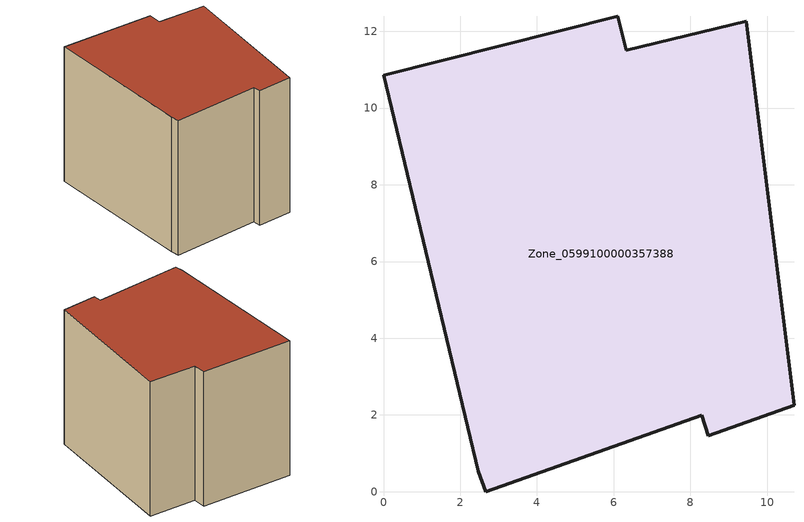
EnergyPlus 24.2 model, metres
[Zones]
Zone_0599100000357388
 floor ground (C_G): 6.33,11.51 9.45,12.26 10.7,2.25 8.47,1.46 8.29,1.99 2.66,0 2.47,0.53 0,10.86 6.11,12.39 z0
 wall outside (C_F): 2.47,0.53 2.66,0 8.29,1.99 8.47,1.46 10.7,2.25 9.45,12.26 6.33,11.51 6.11,12.39 0,10.86 2.47,0.53 z0:8.99
 roof outside (C_R): 6.11,12.39 0,10.86 2.47,0.53 2.66,0 8.29,1.99 8.47,1.46 10.7,2.25 9.45,12.26 6.33,11.51 z8.99
[BUILDING]
Pand.0599100000357388: North Axis=0; Terrain=City; Loads Convergence Tolerance Value=0.04; Temperature Convergence Tolerance Value=0.4; Solar Distribution=FullExterior; Maximum Number of Warmup Days=25; Minimum Number of Warmup Days=1
[Site:Location]
Rotterdam.The.Hague.AP_ZH_NLD Design_Conditions: Latitude=51.96; Longitude=4.45; Time Zone=1; Elevation=-4.5
[SITE:GROUNDTEMPERATURE:BUILDINGSURFACE]
18, 18, 18, 18, 18, 18, 18, 18, 18, 18, 18, 18
[MATERIAL] Thermal Absorptance=0.9; Solar Absorptance=0.7; Visible Absorptance=0.7
Name | Roughness | Thickness | Conductivity | Density | Specific Heat
G.TC.1992-2005 | MediumSmooth | 0.15 | 0.06 | 540 | 1210
F.TC.1992-2005 | Rough | 0.3 | 0.12 | 1920 | 840
R.TC.1992-2005 | MediumRough | 0.2 | 0.08 | 1500 | 1000
[CONSTRUCTION]
C_G: G.TC.1992-2005
C_F: F.TC.1992-2005
C_R: R.TC.1992-2005
[ZONE]
Zone_0599100000357388: Type=1; Multiplier=1; Ceiling Height=Autocalculate; Volume=Autocalculate; Floor Area=autocalculate; Part of Total Floor Area=Yes
[ZONEINFILTRATION:DESIGNFLOWRATE]
Infil_Zone_0599100000357388: Zone or ZoneList or Space or SpaceList=Zone_0599100000357388; Schedule=AlwaysOn; Design Flow Rate Calculation Method=Flow/Area; Flow Rate per Floor Area=0.0015; Constant Term Coefficient=1; Temperature Term Coefficient=0; Velocity Term Coefficient=0; Velocity Squared Term Coefficient=0
[HVACTEMPLATE:ZONE:IDEALLOADSAIRSYSTEM]
Zone_0599100000357388: Maximum Heating Supply Air Temperature=50; Minimum Cooling Supply Air Temperature=13; Maximum Heating Supply Air Humidity Ratio=0.0156; Minimum Cooling Supply Air Humidity Ratio=0.0077; Heating Limit=NoLimit; Cooling Limit=NoLimit; Dehumidification Control Type=ConstantSensibleHeatRatio; Cooling Sensible Heat Ratio=0.7; Dehumidification Setpoint=60; Humidification Control Type=None; Humidification Setpoint=30; Outdoor Air Method=None; Outdoor Air Flow Rate per Person=0.00944; Outdoor Air Flow Rate per Zone Floor Area=0; Outdoor Air Flow Rate per Zone=0; Demand Controlled Ventilation Type=None; Outdoor Air Economizer Type=NoEconomizer; Heat Recovery Type=None; Sensible Heat Recovery Effectiveness=0.7; Latent Heat Recovery Effectiveness=0.65
[ZONECONTROL:THERMOSTAT]
ThermostatControl_Zone_0599100000357388: Zone or ZoneList=Zone_0599100000357388; Control Type Schedule=DualSetpointControlType; Control 1=Thermostat_Zone_0599100000357388; Temperature Difference Between Cutout And Setpoint=0
[THERMOSTATSETPOINT:DUALSETPOINT]
Thermostat_Zone_0599100000357388: Heating Setpoint Temperature Schedule=HeatingSetpoint_Zone_0599100000357388; Cooling Setpoint Temperature Schedule=CoolingSetpoint_Zone_0599100000357388
[SCHEDULE:COMPACT]
HeatingSetpoint_Zone_0599100000357388: Through: 12/31, For: AllDays, Until: 24:00, 21
CoolingSetpoint_Zone_0599100000357388: Through: 12/31, For: AllDays, Until: 24:00, 24
DualSetpointControlType: Through: 12/31, For: AllDays, Until: 24:00, 4
AlwaysOn: Through: 12/31, For: AllDays, Until: 24:00, 1
